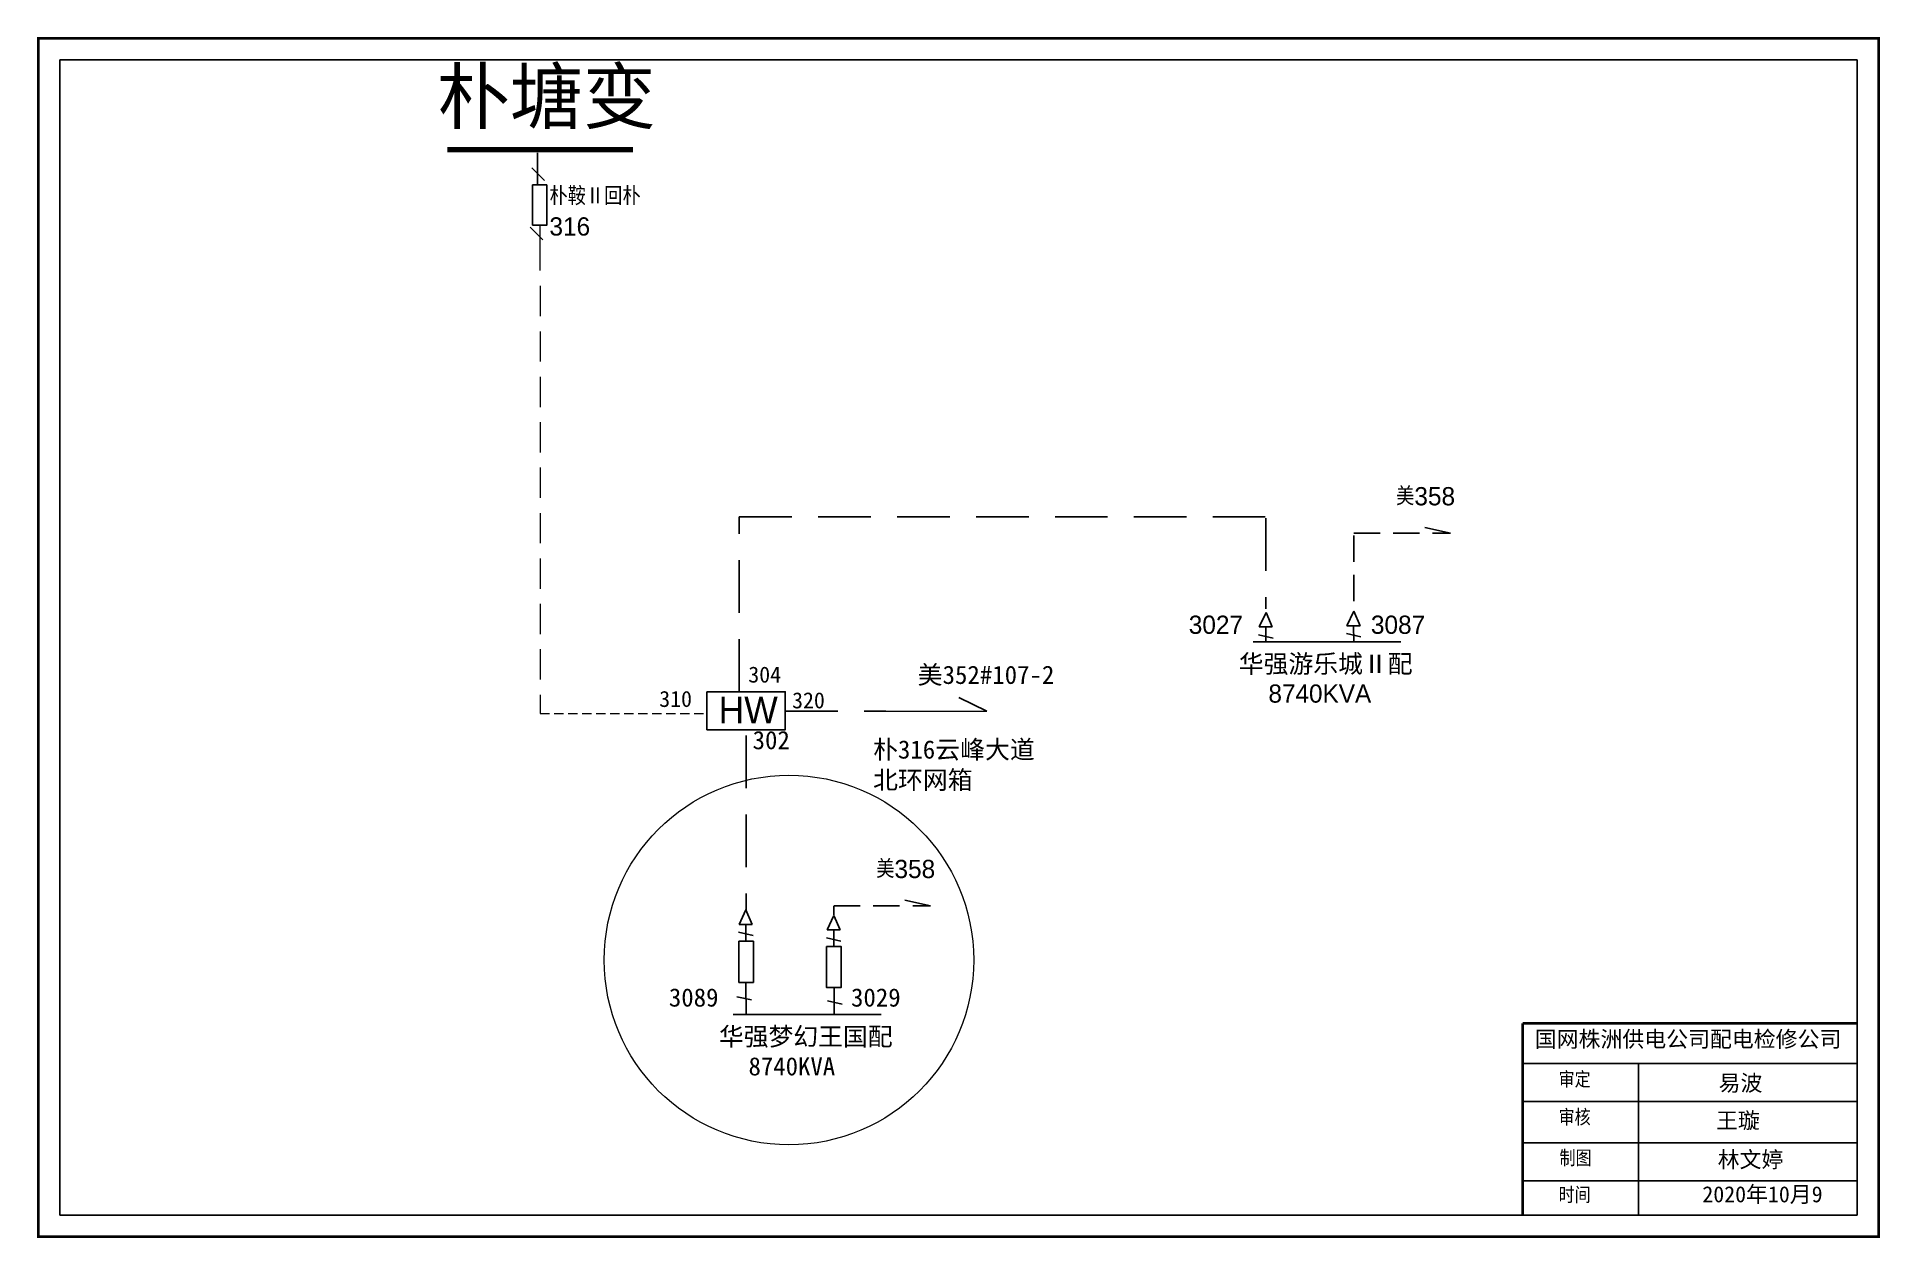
# Model space of a CAD drawing. Extents: x 0 to 344, y 0 to 224.
import ezdxf

# ---------------------------------------------------------------- set-up
doc = ezdxf.new("R2010")
doc.units = 0
doc.header["$LTSCALE"] = 0.774411
doc.linetypes.add('ACAD_ISO02W100', pattern=[15, 12, -3])
doc.linetypes.add('DASHED2', pattern=[9.525, 6.35, -3.175])
doc.layers.get('0').update_dxf_attribs({"linetype": 'CONTINUOUS'})
doc.layers.add('0-RefEdit0', color=7, linetype='CONTINUOUS')
doc.styles.add('hztxt_txtstyle_0.00_0_0', font='', dxfattribs={"bigfont": 'hztxt.shx'})
doc.styles.add('hztxt_txtstyle_3.00_0_0', font='', dxfattribs={"height": 3, "bigfont": 'hztxt.shx'})
doc.styles.add('hztxt_txtstyle_3.41_0_0', font='', dxfattribs={"height": 3.411674, "bigfont": 'hztxt.shx'})
doc.styles.add('hztxt_txtstyle_7.42_0_0', font='', dxfattribs={"height": 7.422823, "bigfont": 'hztxt.shx'})
doc.styles.add('新宋体_txtstyle_10.00_1_0', font='', dxfattribs={"height": 10})
doc.styles.add('新宋体_txtstyle_3.00_0_0', font='', dxfattribs={"height": 3})
doc.styles.add('新宋体_txtstyle_3.41_0_0', font='', dxfattribs={"height": 3.411674})
doc.styles.get('hztxt_txtstyle_0.00_0_0').set_extended_font_data('hztxt')
doc.styles.get('hztxt_txtstyle_3.00_0_0').set_extended_font_data('hztxt')
doc.styles.get('hztxt_txtstyle_3.41_0_0').set_extended_font_data('hztxt')
doc.styles.get('hztxt_txtstyle_7.42_0_0').set_extended_font_data('hztxt')
doc.styles.get('新宋体_txtstyle_10.00_1_0').set_extended_font_data('新宋体', bold=True)
doc.styles.get('新宋体_txtstyle_3.00_0_0').set_extended_font_data('新宋体')
doc.styles.get('新宋体_txtstyle_3.41_0_0').set_extended_font_data('新宋体')

msp = doc.modelspace()

# ---------------------------------------------------------------- linework, layer by layer
at = {"linetype": 'ACAD_ISO02W100'}
msp.add_line((93.28, 196.48), (93.29, 202.33), dxfattribs=at)
at = {"linetype": 'Continuous'}
for p, q in [((94.58, 197.2), (92.21, 199.58)), ((94.3, 186.13), (91.92, 188.5)), ((277.42, 32.22), (339.78, 32.22)), ((299.06, 32.21), (299.06, 3.88)), ((277.42, 25.12), (339.78, 25.12)), ((277.42, 17.37), (339.78, 17.37)), ((277.42, 10.26), (339.78, 10.26))]:
    msp.add_line(p, q, dxfattribs=at)
at = {"color": 7, "linetype": 'Continuous', "lineweight": 0, "ltscale": 1.702075}
msp.add_line((93.72, 188.85), (93.72, 180.38), dxfattribs=at)
at = {"color": 7, "linetype": 'DASHED2', "lineweight": 0, "ltscale": 1.150617}
msp.add_line((93.78, 177.49), (93.78, 97.6), dxfattribs=at)
at = {"linetype": 'DASHED2'}
for p, q in [((245.83, 131.3), (263.91, 131.3)), ((245.83, 118.58), (245.83, 131.26)), ((263.91, 131.3), (258.92, 132.42)), ((166.74, 61.65), (161.76, 62.77)), ((148.67, 61.65), (166.74, 61.65)), ((148.67, 59.95), (148.67, 61.61))]:
    msp.add_line(p, q, dxfattribs=at)
at = {"color": 7, "linetype": 'Continuous', "ltscale": 2}
for p, q in [((228.16, 113.77), (229.45, 116.46)), ((230.6, 113.77), (228.16, 113.77)), ((229.45, 116.46), (230.6, 113.77)), ((244.56, 114), (245.85, 116.69)), ((247.01, 114), (244.56, 114)), ((245.85, 116.69), (247.01, 114)), ((227.01, 110.97), (254.66, 110.97)), ((130.97, 58.19), (132.25, 60.88)), ((132.25, 60.88), (133.41, 58.19)), ((147.4, 57.14), (148.69, 59.83)), ((148.69, 59.83), (149.84, 57.14)), ((133.41, 58.19), (130.97, 58.19)), ((149.84, 57.14), (147.4, 57.14)), ((129.85, 41.32), (157.5, 41.32))]:
    msp.add_line(p, q, dxfattribs=at)
at = {"color": 0, "linetype": 'Continuous'}
for p, q in [((229.41, 113.76), (229.43, 110.84)), ((245.82, 113.99), (245.83, 111.08)), ((132.22, 58.18), (132.24, 55.27)), ((148.65, 57.13), (148.67, 54.22)), ((132.24, 47.36), (132.26, 41.38)), ((148.72, 46.31), (148.74, 41.46))]:
    msp.add_line(p, q, dxfattribs=at)
at = {"color": 20, "linetype": 'Continuous', "true_color": 0xef4810}
msp.add_line((177.24, 98.01), (172.03, 100.57), dxfattribs=at)
at = {"color": 7, "linetype": 'DASHED2', "lineweight": 0, "ltscale": 0.355129}
msp.add_line((93.78, 97.6), (124.58, 97.6), dxfattribs=at)
at = {"color": 20, "linetype": 'Continuous', "lineweight": 0, "ltscale": 1.142884, "true_color": 0xef4810}
msp.add_line((158.42, 98.01), (177.24, 98.01), dxfattribs=at)
at = {"linetype": 'Continuous', "const_width": 0.5}
msp.add_lwpolyline([(-0.02, 223.78), (343.96, 223.78), (343.96, -0.19), (-0.02, -0.19)], close=True, dxfattribs=at)
at = {"linetype": 'Continuous'}
for points in [[(4.03, 219.73), (339.91, 219.73), (339.91, 3.86), (4.03, 3.86)], [(95.05, 196.36), (95.05, 188.85), (92.38, 188.85), (92.38, 196.36)], [(124.95, 101.66), (139.59, 101.66), (139.59, 94.55), (124.95, 94.55)]]:
    msp.add_lwpolyline(points, close=True, dxfattribs=at)
for points, const_width in [([(111.15, 202.96), (76.42, 202.93)], 1), ([(277.38, 39.72), (277.38, 4)], 0.5), ([(277.42, 39.72), (339.78, 39.72)], 0.5)]:
    msp.add_lwpolyline(points, dxfattribs=dict(at, const_width=const_width))
at = {"color": 0, "linetype": 'Continuous'}
for points in [[(130.92, 55.04), (133.64, 55.04), (133.64, 47.33), (130.92, 47.33)], [(147.32, 54.08), (150.04, 54.08), (150.04, 46.37), (147.32, 46.37)]]:
    msp.add_lwpolyline(points, close=True, dxfattribs=at)
at = {"color": 20, "linetype": 'Continuous', "lineweight": 0, "ltscale": 3.702943, "true_color": 0xef4810}
msp.add_circle((140.29, 51.53), 34.53, dxfattribs=at)
at = {"layer": '0-RefEdit0', "linetype": 'DASHED2', "ltscale": 2}
for p, q in [((131, 101.66), (131, 134.33)), ((131, 134.33), (229.27, 134.33)), ((229.42, 134.1), (229.42, 117.14)), ((132.26, 93.48), (132.26, 60.83))]:
    msp.add_line(p, q, dxfattribs=at)
at = {"layer": '0-RefEdit0', "color": 0, "linetype": 'ByBlock', "ltscale": 2}
for p, q in [((228.06, 112.28), (230.77, 111.7)), ((244.46, 112.52), (247.17, 111.94)), ((130.86, 56.71), (133.57, 56.13)), ((147.3, 55.66), (150.01, 55.07)), ((130.57, 44.67), (133.29, 44.09)), ((147.49, 43.88), (150.21, 43.3))]:
    msp.add_line(p, q, dxfattribs=at)
at = {"layer": '0-RefEdit0', "color": 7, "linetype": 'DASHED2', "ltscale": 2}
msp.add_line((139.59, 98.01), (158.42, 98.01), dxfattribs=at)

# ---------------------------------------------------------------- texts
at = {"linetype": 'Continuous', "attachment_point": 1}
for s, insert, char_height, width, style in [('朴塘变', (74.5, 217.91), 10, 41.7879, '新宋体_txtstyle_10.00_1_0'), ('{\\fSimSun|b0|i0|c134|p2;国网株洲供电公司配电检修公司}', (279.67, 38.26), 3, 82.0179, 'hztxt_txtstyle_0.00_0_0'), ('审定', (284.11, 30.66), 3, 23.4615, 'hztxt_txtstyle_0.00_0_0'), ('{\\fSimSun|b0|i0|c134|p2;易波}', (314.02, 30.06), 3, 23.4615, 'hztxt_txtstyle_3.00_0_0'), ('审核', (284.11, 23.6), 3, 23.4615, 'hztxt_txtstyle_0.00_0_0'), ('{\\fSimSun|b0|i0|c134|p2;王璇}', (313.54, 23.06), 3, 33.0539, 'hztxt_txtstyle_0.00_0_0'), ('制图', (284.28, 15.97), 3, 23.4615, 'hztxt_txtstyle_0.00_0_0'), ('林文婷', (313.85, 15.75), 3, 23.4615, '新宋体_txtstyle_3.00_0_0'), ('时间', (284.11, 9.09), 3, 23.4615, 'hztxt_txtstyle_0.00_0_0'), ('{\\fSimSun|b0|i0|c134|p2;2020年10月9}', (310.99, 9.26), 3, 23.4615, 'hztxt_txtstyle_3.00_0_0')]:
    msp.add_mtext(s, dxfattribs=dict(at, insert=insert, char_height=char_height, width=width, style=style))
at = {"color": 7, "linetype": 'Continuous', "insert": (95.52, 196), "char_height": 3.4117, "width": 24.1344, "attachment_point": 1, "style": 'hztxt_txtstyle_3.41_0_0'}
msp.add_mtext('朴鞍Ⅱ回朴^M^J316', dxfattribs=at)
at = {"color": 7, "attachment_point": 1}
for s, insert, char_height, width, style in [('美358', (253.75, 139.9), 3.412, 15.6531, 'hztxt_txtstyle_7.42_0_0'), ('3027', (215, 115.89), 3.412, 13.2397, 'hztxt_txtstyle_0.00_0_0'), ('3087', (249.04, 115.89), 3.412, 13.2397, 'hztxt_txtstyle_0.00_0_0'), ('{\\fSimSun|b0|i0|c134|p2;\\H1.146x;华强游乐城Ⅱ配}', (224.36, 108.59), 2.9672, 35.1495, 'hztxt_txtstyle_0.00_0_0'), ('304', (132.69, 106.37), 3, 7.1759, '新宋体_txtstyle_3.00_0_0'), ('310', (116.04, 101.82), 3, 7.1759, '新宋体_txtstyle_3.00_0_0'), ('320', (140.87, 101.56), 3, 7.1759, '新宋体_txtstyle_3.00_0_0'), ('{\\H1.146x;8740KVA}', (229.89, 103.02), 2.9672, 31.89, 'hztxt_txtstyle_0.00_0_0'), ('{\\fSimSun|b0|i0|c134|p2;302}', (133.49, 94.33), 3.4117, 7.1759, 'hztxt_txtstyle_0.00_0_0'), ('朴316云峰大道北环网箱', (156, 92.58), 3.4117, 30.2923, '新宋体_txtstyle_3.41_0_0'), ('美358', (156.59, 70.25), 3.412, 15.6531, 'hztxt_txtstyle_7.42_0_0'), ('{\\fSimSun|b0|i0|c134|p2;3089}', (117.84, 46.24), 3.4117, 13.2397, 'hztxt_txtstyle_0.00_0_0'), ('{\\fNSimSun|b0|i0|c134|p49;3029}', (151.88, 46.24), 3.4117, 13.2397, 'hztxt_txtstyle_0.00_0_0'), ('{\\fSimSun|b0|i0|c134|p2;\\H1.146x;华强梦幻王国配}', (127.19, 38.94), 2.9672, 35.1495, 'hztxt_txtstyle_0.00_0_0'), ('{\\fNSimSun|b0|i0|c134|p49;\\H1.146x;8740KVA}', (132.73, 33.37), 2.9672, 31.89, 'hztxt_txtstyle_0.00_0_0')]:
    msp.add_mtext(s, dxfattribs=dict(at, insert=insert, char_height=char_height, width=width, style=style))
at = {"color": 20, "true_color": 0xef4810, "insert": (164.34, 106.53), "char_height": 3.4117, "width": 30.2923, "attachment_point": 1, "style": 'hztxt_txtstyle_3.41_0_0'}
msp.add_mtext('{\\fSimSun|b0|i0|c134|p2;美352#107-2}', dxfattribs=at)
at = {"linetype": 'Continuous', "insert": (127.14, 100.72), "char_height": 4.96, "attachment_point": 1, "style": 'hztxt_txtstyle_0.00_0_0'}
msp.add_mtext_dynamic_manual_height_columns('HW', width=4.8997, gutter_width=12.5, heights=[0], dxfattribs=at)

doc.saveas('drawing.dxf')
